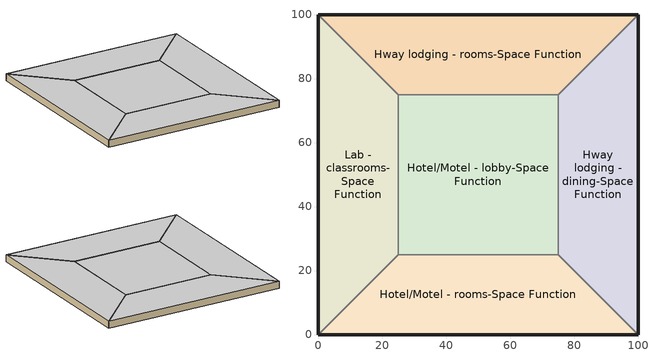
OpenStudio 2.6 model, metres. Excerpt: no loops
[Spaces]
Lab - classrooms-Space Function
 floor ground: 0,0 0,100 25,75 25,25 z0
 wall ground: 0,100 0,0 z0:3.8
 wall to Hway lodging - rooms-Space Function: 25,75 0,100 z0:3.8
 wall to Hotel/Motel - lobby-Space Function: 25,25 25,75 z0:3.8
 wall to Hotel/Motel - rooms-Space Function: 0,0 25,25 z0:3.8
 ceiling ground: 25,25 25,75 0,100 0,0 z3.8
Hway lodging - rooms-Space Function
 floor ground: 0,100 100,100 75,75 25,75 z0
 wall ground: 100,100 0,100 z0:3.8
 wall to Hway lodging - dining-Space Function: 75,75 100,100 z0:3.8
 wall to Hotel/Motel - lobby-Space Function: 25,75 75,75 z0:3.8
 ceiling ground: 25,75 75,75 100,100 0,100 z3.8
Hway lodging - dining-Space Function
 floor ground: 100,100 100,0 75,25 75,75 z0
 wall ground: 100,0 100,100 z0:3.8
 wall to Hotel/Motel - rooms-Space Function: 75,25 100,0 z0:3.8
 wall to Hotel/Motel - lobby-Space Function: 75,75 75,25 z0:3.8
 ceiling ground: 75,75 75,25 100,0 100,100 z3.8
Hotel/Motel - rooms-Space Function
 floor ground: 100,0 0,0 25,25 75,25 z0
 wall ground: 0,0 100,0 z0:3.8
 wall to Hotel/Motel - lobby-Space Function: 75,25 25,25 z0:3.8
 ceiling ground: 75,25 25,25 0,0 100,0 z3.8
Hotel/Motel - lobby-Space Function
 floor ground: 25,25 25,75 75,75 75,25 z0
 ceiling ground: 75,25 75,75 25,75 25,25 z3.8
[Building]
Building 1: Default Construction Set=BTAP-Mass at hdd = 6250.0; Standards Number of Stories=1; Standards Number of Above Ground Stories=1; Standards Building Type=NECB2011_unknown
[Site]
Fort McMurray AP_AB_CAN: Latitude {deg}=56.653; Longitude {deg}=-111.223; Time Zone {hr}=-7; Elevation {m}=369.1
[Site:WaterMainsTemperature]
Calculation Method=Correlation; Annual Average Outdoor Air Temperature {C}=1.875; Maximum Difference In Monthly Average Outdoor Air Temperatures {deltaC}=34.4
[SizingPeriod:DesignDay] Barometric Pressure {Pa}=96969; Sky Clearness=0; Rain Indicator=0; Snow Indicator=0; Day of Month=21; Daylight Saving Time Indicator=0; Humidity Indicating Type=Wetbulb; Dry-Bulb Temperature Range Modifier Type=DefaultMultipliers
Name | Maximum Dry-Bulb Temperature {C} | Daily Dry-Bulb Temperature Range {deltaC} | Humidity Indicating Conditions at Maximum Dry-Bulb | Wind Speed {m/s} | Wind Direction {deg} | Month | Day Type | Solar Model Indicator | ASHRAE Taub | ASHRAE Taud
Fort McMurray AP Ann Clg .4% Condns DB=>MWB | 28.9 | 12.4 | 17.8 | 3.7 | 250 | 7 | SummerDesignDay | ASHRAETau | 0.377 | 2.403
Fort McMurray AP Ann Htg 99.6% Condns DB | -36.2 | 0 | -36.2 | 1 | 90 | 1 | WinterDesignDay | ASHRAEClearSky
[Site:GroundTemperature:BuildingSurface]
19.527, 19.502, 19.536, 19.598, 20.002, 21.64, 22.225, 22.375, 21.449, 20.121, 19.802, 19.633
[Material:NoMass] Roughness=Smooth; Thermal Absorptance=0.9; Solar Absorptance=0.7
Name | Thermal Resistance {m2-K/W} | Visible Absorptance
Typical Carpet Pad; Typical Carpet Pad 1 | 0.21648 | 0.8
Typical Insulation 1 | 5.91238 | 0.7
Typical Insulation 2 | 4.49096 | 0.7
Typical Insulation 3 | 6.17282 | 0.7
Typical Carpet Pad 2 | 1.25503 | 0.8
Typical Carpet Pad 3; Typical Carpet Pad 4 | 3.45515 | 0.8
Typical Insulation 4 | 0.454528 | 0.7
Typical Insulation 5 | 0.454545 | 0.7
[Material]
Name | Roughness | Thickness {m} | Conductivity {W/m-K} | Density {kg/m3} | Specific Heat {J/kg-K} | Thermal Absorptance | Solar Absorptance | Visible Absorptance
G05 25mm wood | MediumSmooth | 0.0254 | 0.15 | 608 | 1630 | 0.9 | 0.5 | 0.5
100mm Normalweight concrete floor 1 | MediumSmooth | 0.1016 | 2.31 | 2322 | 832
G01 13mm gypsum board 1 | Smooth | 0.0127 | 0.16 | 800 | 1090 | 0.9 | 0.7 | 0.5
4 in. Normalweight Concrete Floor 1 | MediumRough | 0.1016 | 2.31 | 2322 | 832 | 0.9 | 0.7 | 0.7
1IN Stucco 1 | Smooth | 0.0253 | 0.6918 | 1858 | 837 | 0.9 | 0.7 | 0.92
8IN CONCRETE HW RefBldg 1 | Rough | 0.2032 | 1.311 | 2240 | 836.8 | 0.9 | 0.7 | 0.7
1/2IN Gypsum 1 | Smooth | 0.0127 | 0.16 | 784.9 | 830 | 0.9 | 0.4 | 0.4
Metal Roof Surface 1; F08 Metal surface 1 | Smooth | 0.0008 | 45.28 | 7824 | 500 | 0.9 | 0.7 | 0.7
6 in. Normalweight Concrete Floor 1; 6 in. Normalweight Concrete Floor 2; 6 in. Normalweight Concrete Floor 3 | MediumRough | 0.1524 | 2.31 | 2322 | 832 | 0.9 | 0.7 | 0.7
[Construction]
BTAP-Int-Partition; BTAP-Int-Door: G05 25mm wood
BTAP-Int-Floor: 100mm Normalweight concrete floor 1, Typical Carpet Pad
BTAP-Int-Wall: G01 13mm gypsum board 1, G01 13mm gypsum board 1
BTAP-Int-Ceiling: Typical Carpet Pad, 100mm Normalweight concrete floor 1
BTAP-Int-Window: SimpleGlazing
BTAP-Ext-Floor-Mass:U-0.162: Typical Insulation 1, 4 in. Normalweight Concrete Floor 1, Typical Carpet Pad 1
BTAP-Ext-Wall-Mass:U-0.21: 1IN Stucco 1, 8IN CONCRETE HW RefBldg 1, Typical Insulation 2, 1/2IN Gypsum 1
BTAP-Ext-Roof-Metal:U-0.162: Metal Roof Surface 1, Typical Insulation 3
BTAP-Grnd-Floor-Mass:U-0.757: 6 in. Normalweight Concrete Floor 1, Typical Carpet Pad 2
BTAP-Grnd-Wall-Mass:U-0.284: 6 in. Normalweight Concrete Floor 2, Typical Carpet Pad 3
BTAP-Grnd-Roof-Mass:U-0.284: 6 in. Normalweight Concrete Floor 3, Typical Carpet Pad 4
BTAP-Ext-FixedWindow:U=0.220 SHGC=0.600; BTAP-Ext-GlassDoors:U=0.220 SHGC=0.600; BTAP-Ext-Skylights:U=0.220 SHGC=0.600; BTAP-Ext-DaylightDomes:U=0.220 SHGC=0.600; BTAP-Ext-DaylightDiffuser:U=0.220 SHGC=0.600: SimpleGlazing:U=0.220 SHGC=0.600
BTAP-Ext-Door:U-2.2: F08 Metal surface 1, Typical Insulation 4
BTAP-Ext-OverHeadDoor:U-2.2: Typical Insulation 5
[DefaultConstructionSet]
BTAP-Mass at hdd = 6250.0: Default Exterior Surface Constructions=BTAP-Mass at hdd = 6250.0; Default Interior Surface Constructions=Default Surface Constructions 2; Default Ground Contact Surface Constructions=BTAP-Mass at hdd = 6250.0 1; Default Exterior SubSurface Constructions=BTAP-Mass at hdd = 6250.0; Default Interior SubSurface Constructions=Default Sub Surface Constructions 2; Interior Partition Construction=BTAP-Int-Partition
[DefaultSurfaceConstructions]
Name | Floor Construction | Wall Construction | Roof Ceiling Construction
Default Surface Constructions 2 | BTAP-Int-Floor | BTAP-Int-Wall | BTAP-Int-Ceiling
BTAP-Mass at hdd = 6250.0 | BTAP-Ext-Floor-Mass:U-0.162 | BTAP-Ext-Wall-Mass:U-0.21 | BTAP-Ext-Roof-Metal:U-0.162
BTAP-Mass at hdd = 6250.0 1 | BTAP-Grnd-Floor-Mass:U-0.757 | BTAP-Grnd-Wall-Mass:U-0.284 | BTAP-Grnd-Roof-Mass:U-0.284
[DefaultSubSurfaceConstructions]
Name | Fixed Window Construction | Operable Window Construction | Door Construction | Glass Door Construction | Overhead Door Construction | Skylight Construction | Tubular Daylight Dome Construction | Tubular Daylight Diffuser Construction
Default Sub Surface Constructions 2 | BTAP-Int-Window | BTAP-Int-Window | BTAP-Int-Door
BTAP-Mass at hdd = 6250.0 | BTAP-Ext-FixedWindow:U=0.220 SHGC=0.600 | BTAP-Ext-FixedWindow:U=0.220 SHGC=0.600 | BTAP-Ext-Door:U-2.2 | BTAP-Ext-GlassDoors:U=0.220 SHGC=0.600 | BTAP-Ext-OverHeadDoor:U-2.2 | BTAP-Ext-Skylights:U=0.220 SHGC=0.600 | BTAP-Ext-DaylightDomes:U=0.220 SHGC=0.600 | BTAP-Ext-DaylightDiffuser:U=0.220 SHGC=0.600
[WindowMaterial:SimpleGlazingSystem] U-Factor {W/m2-K}=2.2; Solar Heat Gain Coefficient=0.6; Visible Transmittance=0.21
SimpleGlazing; SimpleGlazing:U=0.220 SHGC=0.600
[BuildingStory]
Story 1: Nominal Z Coordinate {m}=0; Nominal Floor to Floor Height {m}=3.8
[Space] Building Story=Story 1
Name | Space Type | Thermal Zone
Lab - classrooms-Space Function | Space Function Lab - classrooms | ALL_ST=Lab - classrooms_FL=Story 1_SCH=D
Hway lodging - rooms-Space Function | Space Function Hway lodging - rooms | DU_BT=Space Function_ST=Hway lodging - rooms_FL=Story 1_SCHF
Hway lodging - dining-Space Function | Space Function Hway lodging - dining | ALL_ST=Hway lodging - dining_FL=Story 1_SCH=B
Hotel/Motel - rooms-Space Function | Space Function Hotel/Motel - rooms | DU_BT=Space Function_ST=Hotel/Motel - rooms_FL=Story 1_SCHF
Hotel/Motel - lobby-Space Function | Space Function Hotel/Motel - lobby | ALL_ST=Hotel/Motel - lobby_FL=Story 1_SCH=H
[SpaceType] Standards Building Type=Space Function
Name | Default Schedule Set | Design Specification Outdoor Air Object | Standards Space Type
Space Function Hotel/Motel - lobby | Space Function Hotel/Motel - lobby Schedule Set | Space Function Hotel/Motel - lobby Ventilation | Hotel/Motel - lobby
Space Function Hotel/Motel - rooms | Space Function Hotel/Motel - rooms Schedule Set | Space Function Hotel/Motel - rooms Ventilation | Hotel/Motel - rooms
Space Function Hway lodging - dining | Space Function Hway lodging - dining Schedule Set | Space Function Hway lodging - dining Ventilation | Hway lodging - dining
Space Function Hway lodging - rooms | Space Function Hway lodging - rooms Schedule Set | Space Function Hway lodging - rooms Ventilation | Hway lodging - rooms
Space Function Lab - classrooms | Space Function Lab - classrooms Schedule Set | Space Function Lab - classrooms Ventilation | Lab - classrooms
[People:Definition] Number of People Calculation Method=People/Area; Fraction Radiant=0.3
Name | People per Space Floor Area {person/m2}
Space Function Hotel/Motel - lobby People Definition; Space Function Hway lodging - dining People Definition | 0.0999967
Space Function Hotel/Motel - rooms People Definition; Space Function Hway lodging - rooms People Definition | 0.0400417
Space Function Lab - classrooms People Definition | 0.0500522
[People] Work Efficiency Schedule=Work Efficiency Schedule; Clothing Insulation Schedule=Clothing Schedule; Air Velocity Schedule=Air Velocity Schedule; Multiplier=1
Name | People Definition | Space or SpaceType
Space Function Hotel/Motel - lobby People | Space Function Hotel/Motel - lobby People Definition | Space Function Hotel/Motel - lobby
Space Function Hotel/Motel - rooms People | Space Function Hotel/Motel - rooms People Definition | Space Function Hotel/Motel - rooms
Space Function Hway lodging - dining People | Space Function Hway lodging - dining People Definition | Space Function Hway lodging - dining
Space Function Hway lodging - rooms People | Space Function Hway lodging - rooms People Definition | Space Function Hway lodging - rooms
Space Function Lab - classrooms People | Space Function Lab - classrooms People Definition | Space Function Lab - classrooms
[Lights:Definition] Design Level Calculation Method=Watts/Area; Fraction Radiant=0.5; Fraction Visible=0.2
Name | Watts per Space Floor Area {W/m2}
Space Function Hotel/Motel - lobby Lights Definition | 11.3999
Space Function Hotel/Motel - rooms Lights Definition | 11.8999
Space Function Hway lodging - dining Lights Definition | 9.49992
Space Function Hway lodging - rooms Lights Definition | 8.09993
Space Function Lab - classrooms Lights Definition | 17.1999
[Lights] Fraction Replaceable=1
Name | Lights Definition | Space or SpaceType
Space Function Hotel/Motel - lobby Lights | Space Function Hotel/Motel - lobby Lights Definition | Space Function Hotel/Motel - lobby
Space Function Hotel/Motel - rooms Lights | Space Function Hotel/Motel - rooms Lights Definition | Space Function Hotel/Motel - rooms
Space Function Hway lodging - dining Lights | Space Function Hway lodging - dining Lights Definition | Space Function Hway lodging - dining
Space Function Hway lodging - rooms Lights | Space Function Hway lodging - rooms Lights Definition | Space Function Hway lodging - rooms
Space Function Lab - classrooms Lights | Space Function Lab - classrooms Lights Definition | Space Function Lab - classrooms
[ElectricEquipment:Definition] Design Level Calculation Method=Watts/Area; Fraction Radiant=0.5
Name | Watts per Space Floor Area {W/m2}
Space Function Hotel/Motel - lobby Elec Equip Definition; Space Function Hotel/Motel - rooms Elec Equip Definition; Space Function Hway lodging - rooms Elec Equip Definition | 2.49998
Space Function Hway lodging - dining Elec Equip Definition | 0.999992
Space Function Lab - classrooms Elec Equip Definition | 9.99992
[ElectricEquipment]
Name | Electric Equipment Definition | Space or SpaceType
Space Function Hotel/Motel - lobby Elec Equip | Space Function Hotel/Motel - lobby Elec Equip Definition | Space Function Hotel/Motel - lobby
Space Function Hotel/Motel - rooms Elec Equip | Space Function Hotel/Motel - rooms Elec Equip Definition | Space Function Hotel/Motel - rooms
Space Function Hway lodging - dining Elec Equip | Space Function Hway lodging - dining Elec Equip Definition | Space Function Hway lodging - dining
Space Function Hway lodging - rooms Elec Equip | Space Function Hway lodging - rooms Elec Equip Definition | Space Function Hway lodging - rooms
Space Function Lab - classrooms Elec Equip | Space Function Lab - classrooms Elec Equip Definition | Space Function Lab - classrooms
[DesignSpecification:OutdoorAir] Outdoor Air Method=Sum
Name | Outdoor Air Flow per Floor Area {m3/s-m2}
Space Function Hotel/Motel - lobby Ventilation | 0.0014478
Space Function Hotel/Motel - rooms Ventilation; Space Function Hway lodging - rooms Ventilation | 0.0005588
Space Function Hway lodging - dining Ventilation | 0.0035814
Space Function Lab - classrooms Ventilation | 0.0021844
[DefaultScheduleSet] People Activity Level Schedule=NECB-Activity; Infiltration Schedule=Always On
Name | Number of People Schedule | Lighting Schedule | Electric Equipment Schedule
Space Function Hotel/Motel - lobby Schedule Set | NECB-H-Occupancy | NECB-H-Lighting | NECB-H-Electric-Equipment
Space Function Hotel/Motel - rooms Schedule Set; Space Function Hway lodging - rooms Schedule Set | NECB-F-Occupancy | NECB-F-Lighting | NECB-F-Electric-Equipment
Space Function Hway lodging - dining Schedule Set | NECB-B-Occupancy | NECB-B-Lighting | NECB-B-Electric-Equipment
Space Function Lab - classrooms Schedule Set | NECB-D-Occupancy | NECB-D-Lighting | NECB-D-Electric-Equipment
[ThermostatSetpoint:DualSetpoint]
Name | Heating Setpoint Temperature Schedule | Cooling Setpoint Temperature Schedule
Space Function Hotel/Motel - rooms Thermostat 3; Space Function Hway lodging - rooms Thermostat 3 | NECB-F-Thermostat Setpoint-Heating | NECB-F-Thermostat Setpoint-Cooling
Space Function Hotel/Motel - lobby Thermostat 3 | NECB-H-Thermostat Setpoint-Heating | NECB-H-Thermostat Setpoint-Cooling
Space Function Hway lodging - dining Thermostat 3 | NECB-B-Thermostat Setpoint-Heating | NECB-B-Thermostat Setpoint-Cooling
Space Function Lab - classrooms Thermostat 3 | NECB-D-Thermostat Setpoint-Heating | NECB-D-Thermostat Setpoint-Cooling
[ThermalZone] Use Ideal Air Loads=No
Name | Thermostat
DU_BT=Space Function_ST=Hotel/Motel - rooms_FL=Story 1_SCHF | Space Function Hotel/Motel - rooms Thermostat 3
DU_BT=Space Function_ST=Hway lodging - rooms_FL=Story 1_SCHF | Space Function Hway lodging - rooms Thermostat 3
ALL_ST=Hotel/Motel - lobby_FL=Story 1_SCH=H | Space Function Hotel/Motel - lobby Thermostat 3
ALL_ST=Hway lodging - dining_FL=Story 1_SCH=B | Space Function Hway lodging - dining Thermostat 3
ALL_ST=Lab - classrooms_FL=Story 1_SCH=D | Space Function Lab - classrooms Thermostat 3
[Schedule:Ruleset]
Clothing Schedule: Default Day Schedule=Clothing Schedule Default Winter Clothes
Air Velocity Schedule: Default Day Schedule=Air Velocity Schedule Default
Work Efficiency Schedule: Default Day Schedule=Work Efficiency Schedule Default
NECB-H-Occupancy: Default Day Schedule=NECB-H-Occupancy Default
NECB-Activity: Default Day Schedule=NECB-Activity Default; Summer Design Day Schedule=NECB-Activity Summer Design Day; Winter Design Day Schedule=NECB-Activity Winter Design Day
NECB-H-Lighting: Default Day Schedule=NECB-H-Lighting Default
NECB-H-Electric-Equipment: Default Day Schedule=NECB-H-Electric-Equipment Default
Always On: Default Day Schedule=Always On Default
NECB-H-Thermostat Setpoint-Heating: Default Day Schedule=NECB-H-Thermostat Setpoint-Heating Default
NECB-H-Thermostat Setpoint-Cooling: Default Day Schedule=NECB-H-Thermostat Setpoint-Cooling Default
NECB-F-Occupancy: Default Day Schedule=NECB-F-Occupancy Default
NECB-F-Lighting: Default Day Schedule=NECB-F-Lighting Default
NECB-F-Electric-Equipment: Default Day Schedule=NECB-F-Electric-Equipment Default
NECB-F-Thermostat Setpoint-Heating: Default Day Schedule=NECB-F-Thermostat Setpoint-Heating Default
NECB-F-Thermostat Setpoint-Cooling: Default Day Schedule=NECB-F-Thermostat Setpoint-Cooling Default
NECB-B-Occupancy: Default Day Schedule=NECB-B-Occupancy Default
NECB-B-Lighting: Default Day Schedule=NECB-B-Lighting Default
NECB-B-Electric-Equipment: Default Day Schedule=NECB-B-Electric-Equipment Default
NECB-B-Thermostat Setpoint-Heating: Default Day Schedule=NECB-B-Thermostat Setpoint-Heating Default
NECB-B-Thermostat Setpoint-Cooling: Default Day Schedule=NECB-B-Thermostat Setpoint-Cooling Default
NECB-D-Occupancy: Default Day Schedule=NECB-D-Occupancy Default
NECB-D-Lighting: Default Day Schedule=NECB-D-Lighting Default
NECB-D-Electric-Equipment: Default Day Schedule=NECB-D-Electric-Equipment Default
NECB-D-Thermostat Setpoint-Heating: Default Day Schedule=NECB-D-Thermostat Setpoint-Heating Default
NECB-D-Thermostat Setpoint-Cooling: Default Day Schedule=NECB-D-Thermostat Setpoint-Cooling Default
[Schedule:Day]
Clothing Schedule Default Winter Clothes; Always On Default: 24, 0, 1
Clothing Schedule Summer Clothes: 24, 0, 0.5
Air Velocity Schedule Default: 24, 0, 0.2
Work Efficiency Schedule Default; NECB-D-Occupancy Sat Day; NECB-D-Occupancy Sun|Hol Day: 24, 0, 0
NECB-H-Occupancy Default; NECB-H-Occupancy Default|Wkdy Day; NECB-H-Occupancy Sat Day; NECB-H-Occupancy Sun|Hol Day; NECB-H-Lighting Default; NECB-H-Lighting Default|Wkdy Day; NECB-H-Lighting Sat Day; NECB-H-Lighting Sun|Hol Day; NECB-H-Electric-Equipment Default; NECB-H-Electric-Equipment Default|Wkdy Day; NECB-H-Electric-Equipment Sat Day; NECB-H-Electric-Equipment Sun|Hol Day: 24, 0, 0.9
NECB-Activity Default; NECB-Activity Winter Design Day; NECB-Activity Summer Design Day: 24, 0, 130
NECB-H-Thermostat Setpoint-Heating Default; NECB-H-Thermostat Setpoint-Heating Default|Wkdy Day; NECB-H-Thermostat Setpoint-Heating Sat Day; NECB-H-Thermostat Setpoint-Heating Sun|Hol Day; NECB-F-Thermostat Setpoint-Heating Default; NECB-F-Thermostat Setpoint-Heating Default|Wkdy Day; NECB-F-Thermostat Setpoint-Heating Sat Day; NECB-F-Thermostat Setpoint-Heating Sun|Hol Day: 1, 0, 22, 7, 0, 18, 8, 0, 20, 24, 0, 22
NECB-H-Thermostat Setpoint-Cooling Default; NECB-H-Thermostat Setpoint-Cooling Default|Wkdy Day; NECB-H-Thermostat Setpoint-Cooling Sat Day; NECB-H-Thermostat Setpoint-Cooling Sun|Hol Day; NECB-F-Thermostat Setpoint-Cooling Default; NECB-F-Thermostat Setpoint-Cooling Default|Wkdy Day; NECB-F-Thermostat Setpoint-Cooling Sat Day; NECB-F-Thermostat Setpoint-Cooling Sun|Hol Day: 24, 0, 24
NECB-F-Occupancy Default; NECB-F-Occupancy Default|Wkdy Day: 7, 0, 0.9, 8, 0, 0.7, 10, 0, 0.4, 16, 0, 0.2, 17, 0, 0.3, 20, 0, 0.5, 22, 0, 0.7, 23, 0, 0.8, 24, 0, 0.9
NECB-F-Occupancy Sat Day: 1, 0, 0.7, 7, 0, 0.9, 8, 0, 0.7, 10, 0, 0.5, 18, 0, 0.3, 19, 0, 0.5, 22, 0, 0.6, 24, 0, 0.7
NECB-F-Occupancy Sun|Hol Day: 1, 0, 0.8, 9, 0, 0.7, 12, 0, 0.5, 14, 0, 0.3, 17, 0, 0.2, 18, 0, 0.3, 20, 0, 0.4, 22, 0, 0.6, 24, 0, 0.8
NECB-F-Lighting Default; NECB-F-Lighting Default|Wkdy Day; NECB-F-Electric-Equipment Default; NECB-F-Electric-Equipment Default|Wkdy Day: 1, 0, 0.3, 3, 0, 0.2, 6, 0, 0.1, 7, 0, 0.2, 8, 0, 0.4, 9, 0, 0.5, 11, 0, 0.4, 12, 0, 0.3, 19, 0, 0.2, 20, 0, 0.6, 21, 0, 0.8, 22, 0, 0.9, 23, 0, 0.8, 24, 0, 0.6
NECB-F-Lighting Sat Day; NECB-F-Electric-Equipment Sat Day: 1, 0, 0.3, 3, 0, 0.2, 7, 0, 0.1, 9, 0, 0.3, 11, 0, 0.4, 12, 0, 0.3, 19, 0, 0.2, 20, 0, 0.6, 23, 0, 0.7, 24, 0, 0.6
NECB-F-Lighting Sun|Hol Day; NECB-F-Electric-Equipment Sun|Hol Day: 3, 0, 0.3, 7, 0, 0.2, 8, 0, 0.3, 10, 0, 0.4, 14, 0, 0.3, 19, 0, 0.2, 20, 0, 0.5, 21, 0, 0.7, 22, 0, 0.8, 23, 0, 0.6, 24, 0, 0.5
NECB-B-Occupancy Default; NECB-B-Occupancy Default|Wkdy Day: 1, 0, 0.3, 2, 0, 0.1, 9, 0, 0, 10, 0, 0.1, 11, 0, 0.2, 12, 0, 0.5, 13, 0, 0.9, 14, 0, 0.8, 15, 0, 0.5, 17, 0, 0.2, 18, 0, 0.3, 19, 0, 0.6, 22, 0, 0.9, 23, 0, 0.6, 24, 0, 0.4
NECB-B-Occupancy Sat Day: 1, 0, 0.5, 2, 0, 0.3, 9, 0, 0, 10, 0, 0.1, 11, 0, 0.2, 12, 0, 0.5, 13, 0, 0.9, 14, 0, 0.8, 15, 0, 0.5, 17, 0, 0.2, 18, 0, 0.3, 19, 0, 0.6, 22, 0, 0.9, 24, 0, 0.6
NECB-B-Occupancy Sun|Hol Day: 1, 0, 0.1, 2, 0, 0.3, 10, 0, 0, 11, 0, 0.1, 12, 0, 0.4, 14, 0, 0.5, 15, 0, 0.4, 18, 0, 0.2, 19, 0, 0.5, 21, 0, 0.7, 22, 0, 0.5, 23, 0, 0.3, 24, 0, 0.1
NECB-B-Lighting Default; NECB-B-Lighting Default|Wkdy Day; NECB-B-Lighting Sat Day; NECB-B-Electric-Equipment Default; NECB-B-Electric-Equipment Default|Wkdy Day; NECB-B-Electric-Equipment Sat Day: 1, 0, 0.9, 2, 0, 0.5, 9, 0, 0.1, 10, 0, 0.5, 11, 0, 0.7, 24, 0, 0.9
NECB-B-Lighting Sun|Hol Day; NECB-B-Electric-Equipment Sun|Hol Day: 2, 0, 0.5, 10, 0, 0.1, 11, 0, 0.5, 23, 0, 0.9, 24, 0, 0.5
NECB-B-Thermostat Setpoint-Heating Default; NECB-B-Thermostat Setpoint-Heating Default|Wkdy Day; NECB-B-Thermostat Setpoint-Heating Sat Day: 2, 0, 22, 8, 0, 18, 9, 0, 20, 24, 0, 22
NECB-B-Thermostat Setpoint-Heating Sun|Hol Day: 1, 0, 18, 2, 0, 22, 9, 0, 18, 10, 0, 20, 23, 0, 22, 24, 0, 18
NECB-B-Thermostat Setpoint-Cooling Default; NECB-B-Thermostat Setpoint-Cooling Default|Wkdy Day; NECB-B-Thermostat Setpoint-Cooling Sat Day: 1, 0, 24, 8, 0, 35, 24, 0, 24
NECB-B-Thermostat Setpoint-Cooling Sun|Hol Day: 9, 0, 35, 23, 0, 24, 24, 0, 35
NECB-D-Occupancy Default; NECB-D-Occupancy Default|Wkdy Day: 8, 0, 0, 9, 0, 0.1, 12, 0, 0.9, 16, 0, 0.8, 17, 0, 0.5, 18, 0, 0.2, 19, 0, 0.1, 22, 0, 0.3, 23, 0, 0.1, 24, 0, 0
NECB-D-Lighting Default; NECB-D-Lighting Default|Wkdy Day; NECB-D-Electric-Equipment Default; NECB-D-Electric-Equipment Default|Wkdy Day: 8, 0, 0.05, 9, 0, 0.3, 16, 0, 0.9, 17, 0, 0.7, 19, 0, 0.5, 22, 0, 0.7, 23, 0, 0.3, 24, 0, 0.05
NECB-D-Lighting Sat Day; NECB-D-Lighting Sun|Hol Day; NECB-D-Electric-Equipment Sat Day; NECB-D-Electric-Equipment Sun|Hol Day: 24, 0, 0.05
NECB-D-Thermostat Setpoint-Heating Default; NECB-D-Thermostat Setpoint-Heating Default|Wkdy Day: 7, 0, 18, 8, 0, 20, 23, 0, 22, 24, 0, 18
NECB-D-Thermostat Setpoint-Heating Sat Day; NECB-D-Thermostat Setpoint-Heating Sun|Hol Day: 24, 0, 18
NECB-D-Thermostat Setpoint-Cooling Default; NECB-D-Thermostat Setpoint-Cooling Default|Wkdy Day: 7, 0, 35, 23, 0, 24, 24, 0, 35
NECB-D-Thermostat Setpoint-Cooling Sat Day; NECB-D-Thermostat Setpoint-Cooling Sun|Hol Day: 24, 0, 35
[Schedule:Rule] Date Specification Type=DateRange; Start Day=1
Name | Schedule Ruleset | Rule Order | Day Schedule | Start Month | End Month | End Day | Apply Monday | Apply Tuesday | Apply Wednesday | Apply Thursday | Apply Friday | Apply Saturday | Apply Sunday
Schedule Rule 1 | Clothing Schedule | 0 | Clothing Schedule Summer Clothes | 5 | 9 | 30
Schedule Rule 2 | NECB-H-Occupancy | 2 | NECB-H-Occupancy Default|Wkdy Day | 1 | 12 | 31 | Yes | Yes | Yes | Yes | Yes
Schedule Rule 3 | NECB-H-Occupancy | 1 | NECB-H-Occupancy Sat Day | 1 | 12 | 31 |  |  |  |  |  | Yes
Schedule Rule 4 | NECB-H-Occupancy | 0 | NECB-H-Occupancy Sun|Hol Day | 1 | 12 | 31 |  |  |  |  |  |  | Yes
Schedule Rule 5 | NECB-H-Lighting | 2 | NECB-H-Lighting Default|Wkdy Day | 1 | 12 | 31 | Yes | Yes | Yes | Yes | Yes
Schedule Rule 6 | NECB-H-Lighting | 1 | NECB-H-Lighting Sat Day | 1 | 12 | 31 |  |  |  |  |  | Yes
Schedule Rule 7 | NECB-H-Lighting | 0 | NECB-H-Lighting Sun|Hol Day | 1 | 12 | 31 |  |  |  |  |  |  | Yes
Schedule Rule 8 | NECB-H-Electric-Equipment | 2 | NECB-H-Electric-Equipment Default|Wkdy Day | 1 | 12 | 31 | Yes | Yes | Yes | Yes | Yes
Schedule Rule 9 | NECB-H-Electric-Equipment | 1 | NECB-H-Electric-Equipment Sat Day | 1 | 12 | 31 |  |  |  |  |  | Yes
Schedule Rule 10 | NECB-H-Electric-Equipment | 0 | NECB-H-Electric-Equipment Sun|Hol Day | 1 | 12 | 31 |  |  |  |  |  |  | Yes
Schedule Rule 11 | NECB-H-Thermostat Setpoint-Heating | 2 | NECB-H-Thermostat Setpoint-Heating Default|Wkdy Day | 1 | 12 | 31 | Yes | Yes | Yes | Yes | Yes
Schedule Rule 12 | NECB-H-Thermostat Setpoint-Heating | 1 | NECB-H-Thermostat Setpoint-Heating Sat Day | 1 | 12 | 31 |  |  |  |  |  | Yes
Schedule Rule 13 | NECB-H-Thermostat Setpoint-Heating | 0 | NECB-H-Thermostat Setpoint-Heating Sun|Hol Day | 1 | 12 | 31 |  |  |  |  |  |  | Yes
Schedule Rule 14 | NECB-H-Thermostat Setpoint-Cooling | 2 | NECB-H-Thermostat Setpoint-Cooling Default|Wkdy Day | 1 | 12 | 31 | Yes | Yes | Yes | Yes | Yes
Schedule Rule 15 | NECB-H-Thermostat Setpoint-Cooling | 1 | NECB-H-Thermostat Setpoint-Cooling Sat Day | 1 | 12 | 31 |  |  |  |  |  | Yes
Schedule Rule 16 | NECB-H-Thermostat Setpoint-Cooling | 0 | NECB-H-Thermostat Setpoint-Cooling Sun|Hol Day | 1 | 12 | 31 |  |  |  |  |  |  | Yes
Schedule Rule 17 | NECB-F-Occupancy | 2 | NECB-F-Occupancy Default|Wkdy Day | 1 | 12 | 31 | Yes | Yes | Yes | Yes | Yes
Schedule Rule 18 | NECB-F-Occupancy | 1 | NECB-F-Occupancy Sat Day | 1 | 12 | 31 |  |  |  |  |  | Yes
Schedule Rule 19 | NECB-F-Occupancy | 0 | NECB-F-Occupancy Sun|Hol Day | 1 | 12 | 31 |  |  |  |  |  |  | Yes
Schedule Rule 20 | NECB-F-Lighting | 2 | NECB-F-Lighting Default|Wkdy Day | 1 | 12 | 31 | Yes | Yes | Yes | Yes | Yes
Schedule Rule 21 | NECB-F-Lighting | 1 | NECB-F-Lighting Sat Day | 1 | 12 | 31 |  |  |  |  |  | Yes
Schedule Rule 22 | NECB-F-Lighting | 0 | NECB-F-Lighting Sun|Hol Day | 1 | 12 | 31 |  |  |  |  |  |  | Yes
Schedule Rule 23 | NECB-F-Electric-Equipment | 2 | NECB-F-Electric-Equipment Default|Wkdy Day | 1 | 12 | 31 | Yes | Yes | Yes | Yes | Yes
Schedule Rule 24 | NECB-F-Electric-Equipment | 1 | NECB-F-Electric-Equipment Sat Day | 1 | 12 | 31 |  |  |  |  |  | Yes
Schedule Rule 25 | NECB-F-Electric-Equipment | 0 | NECB-F-Electric-Equipment Sun|Hol Day | 1 | 12 | 31 |  |  |  |  |  |  | Yes
Schedule Rule 26 | NECB-F-Thermostat Setpoint-Heating | 2 | NECB-F-Thermostat Setpoint-Heating Default|Wkdy Day | 1 | 12 | 31 | Yes | Yes | Yes | Yes | Yes
Schedule Rule 27 | NECB-F-Thermostat Setpoint-Heating | 1 | NECB-F-Thermostat Setpoint-Heating Sat Day | 1 | 12 | 31 |  |  |  |  |  | Yes
Schedule Rule 28 | NECB-F-Thermostat Setpoint-Heating | 0 | NECB-F-Thermostat Setpoint-Heating Sun|Hol Day | 1 | 12 | 31 |  |  |  |  |  |  | Yes
Schedule Rule 29 | NECB-F-Thermostat Setpoint-Cooling | 2 | NECB-F-Thermostat Setpoint-Cooling Default|Wkdy Day | 1 | 12 | 31 | Yes | Yes | Yes | Yes | Yes
Schedule Rule 30 | NECB-F-Thermostat Setpoint-Cooling | 1 | NECB-F-Thermostat Setpoint-Cooling Sat Day | 1 | 12 | 31 |  |  |  |  |  | Yes
Schedule Rule 31 | NECB-F-Thermostat Setpoint-Cooling | 0 | NECB-F-Thermostat Setpoint-Cooling Sun|Hol Day | 1 | 12 | 31 |  |  |  |  |  |  | Yes
Schedule Rule 32 | NECB-B-Occupancy | 2 | NECB-B-Occupancy Default|Wkdy Day | 1 | 12 | 31 | Yes | Yes | Yes | Yes | Yes
Schedule Rule 33 | NECB-B-Occupancy | 1 | NECB-B-Occupancy Sat Day | 1 | 12 | 31 |  |  |  |  |  | Yes
Schedule Rule 34 | NECB-B-Occupancy | 0 | NECB-B-Occupancy Sun|Hol Day | 1 | 12 | 31 |  |  |  |  |  |  | Yes
Schedule Rule 35 | NECB-B-Lighting | 2 | NECB-B-Lighting Default|Wkdy Day | 1 | 12 | 31 | Yes | Yes | Yes | Yes | Yes
Schedule Rule 36 | NECB-B-Lighting | 1 | NECB-B-Lighting Sat Day | 1 | 12 | 31 |  |  |  |  |  | Yes
Schedule Rule 37 | NECB-B-Lighting | 0 | NECB-B-Lighting Sun|Hol Day | 1 | 12 | 31 |  |  |  |  |  |  | Yes
Schedule Rule 38 | NECB-B-Electric-Equipment | 2 | NECB-B-Electric-Equipment Default|Wkdy Day | 1 | 12 | 31 | Yes | Yes | Yes | Yes | Yes
Schedule Rule 39 | NECB-B-Electric-Equipment | 1 | NECB-B-Electric-Equipment Sat Day | 1 | 12 | 31 |  |  |  |  |  | Yes
Schedule Rule 40 | NECB-B-Electric-Equipment | 0 | NECB-B-Electric-Equipment Sun|Hol Day | 1 | 12 | 31 |  |  |  |  |  |  | Yes
Schedule Rule 41 | NECB-B-Thermostat Setpoint-Heating | 2 | NECB-B-Thermostat Setpoint-Heating Default|Wkdy Day | 1 | 12 | 31 | Yes | Yes | Yes | Yes | Yes
Schedule Rule 42 | NECB-B-Thermostat Setpoint-Heating | 1 | NECB-B-Thermostat Setpoint-Heating Sat Day | 1 | 12 | 31 |  |  |  |  |  | Yes
Schedule Rule 43 | NECB-B-Thermostat Setpoint-Heating | 0 | NECB-B-Thermostat Setpoint-Heating Sun|Hol Day | 1 | 12 | 31 |  |  |  |  |  |  | Yes
Schedule Rule 44 | NECB-B-Thermostat Setpoint-Cooling | 2 | NECB-B-Thermostat Setpoint-Cooling Default|Wkdy Day | 1 | 12 | 31 | Yes | Yes | Yes | Yes | Yes
Schedule Rule 45 | NECB-B-Thermostat Setpoint-Cooling | 1 | NECB-B-Thermostat Setpoint-Cooling Sat Day | 1 | 12 | 31 |  |  |  |  |  | Yes
Schedule Rule 46 | NECB-B-Thermostat Setpoint-Cooling | 0 | NECB-B-Thermostat Setpoint-Cooling Sun|Hol Day | 1 | 12 | 31 |  |  |  |  |  |  | Yes
Schedule Rule 47 | NECB-D-Occupancy | 2 | NECB-D-Occupancy Default|Wkdy Day | 1 | 12 | 31 | Yes | Yes | Yes | Yes | Yes
Schedule Rule 48 | NECB-D-Occupancy | 1 | NECB-D-Occupancy Sat Day | 1 | 12 | 31 |  |  |  |  |  | Yes
Schedule Rule 49 | NECB-D-Occupancy | 0 | NECB-D-Occupancy Sun|Hol Day | 1 | 12 | 31 |  |  |  |  |  |  | Yes
Schedule Rule 50 | NECB-D-Lighting | 2 | NECB-D-Lighting Default|Wkdy Day | 1 | 12 | 31 | Yes | Yes | Yes | Yes | Yes
Schedule Rule 51 | NECB-D-Lighting | 1 | NECB-D-Lighting Sat Day | 1 | 12 | 31 |  |  |  |  |  | Yes
Schedule Rule 52 | NECB-D-Lighting | 0 | NECB-D-Lighting Sun|Hol Day | 1 | 12 | 31 |  |  |  |  |  |  | Yes
Schedule Rule 53 | NECB-D-Electric-Equipment | 2 | NECB-D-Electric-Equipment Default|Wkdy Day | 1 | 12 | 31 | Yes | Yes | Yes | Yes | Yes
Schedule Rule 54 | NECB-D-Electric-Equipment | 1 | NECB-D-Electric-Equipment Sat Day | 1 | 12 | 31 |  |  |  |  |  | Yes
Schedule Rule 55 | NECB-D-Electric-Equipment | 0 | NECB-D-Electric-Equipment Sun|Hol Day | 1 | 12 | 31 |  |  |  |  |  |  | Yes
Schedule Rule 56 | NECB-D-Thermostat Setpoint-Heating | 2 | NECB-D-Thermostat Setpoint-Heating Default|Wkdy Day | 1 | 12 | 31 | Yes | Yes | Yes | Yes | Yes
Schedule Rule 57 | NECB-D-Thermostat Setpoint-Heating | 1 | NECB-D-Thermostat Setpoint-Heating Sat Day | 1 | 12 | 31 |  |  |  |  |  | Yes
Schedule Rule 58 | NECB-D-Thermostat Setpoint-Heating | 0 | NECB-D-Thermostat Setpoint-Heating Sun|Hol Day | 1 | 12 | 31 |  |  |  |  |  |  | Yes
Schedule Rule 59 | NECB-D-Thermostat Setpoint-Cooling | 2 | NECB-D-Thermostat Setpoint-Cooling Default|Wkdy Day | 1 | 12 | 31 | Yes | Yes | Yes | Yes | Yes
Schedule Rule 60 | NECB-D-Thermostat Setpoint-Cooling | 1 | NECB-D-Thermostat Setpoint-Cooling Sat Day | 1 | 12 | 31 |  |  |  |  |  | Yes
Schedule Rule 61 | NECB-D-Thermostat Setpoint-Cooling | 0 | NECB-D-Thermostat Setpoint-Cooling Sun|Hol Day | 1 | 12 | 31 |  |  |  |  |  |  | Yes
